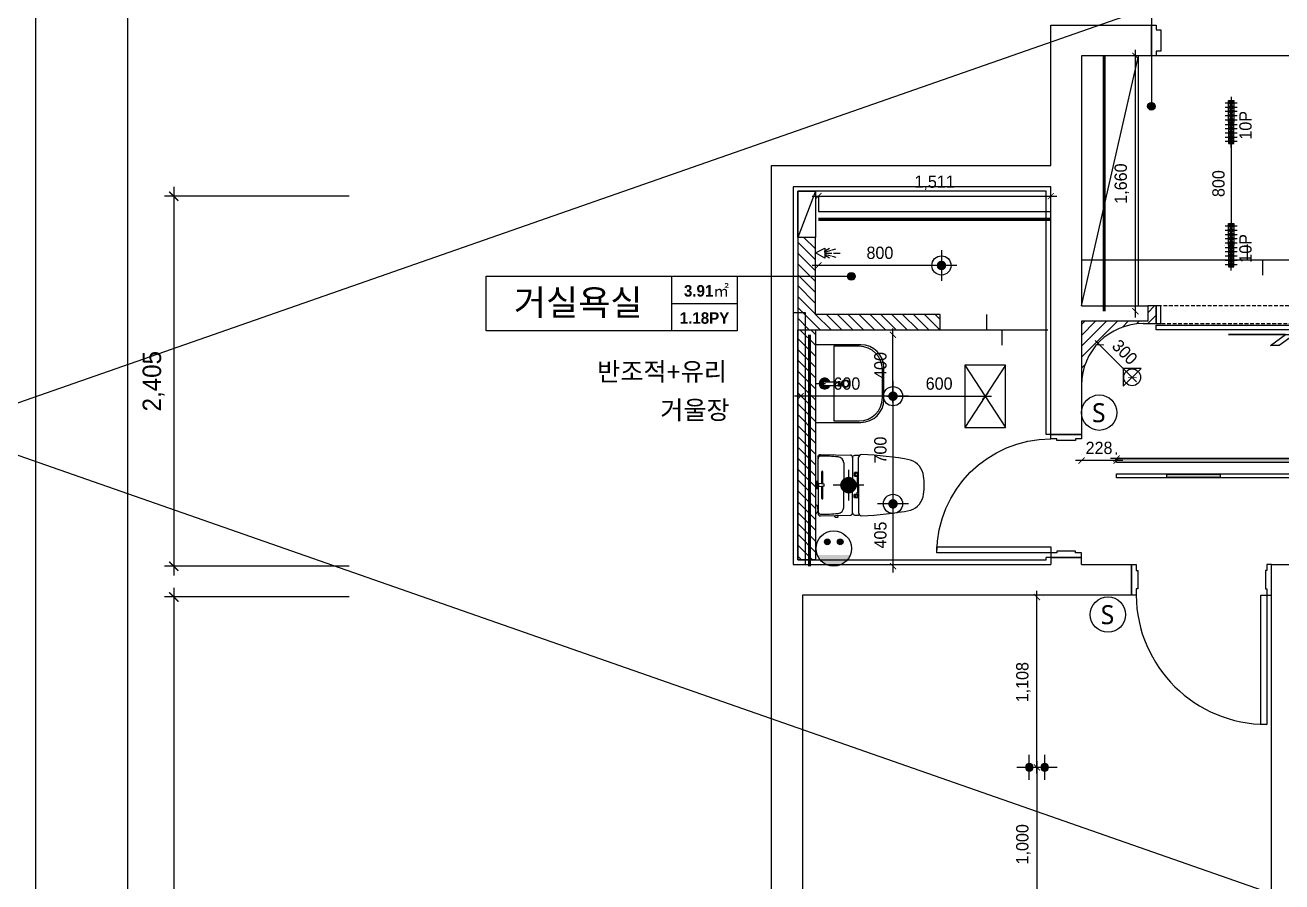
# Model space of a CAD drawing. Header units: millimetres. Extents: x 118028 to 193504, y 42792 to 96100.
# Drawn here: x 167937 to 176109, y 65228 to 70797 of the extents above; entities that cross this region are included whole.
import ezdxf
from ezdxf.enums import TextEntityAlignment as Align

# ---------------------------------------------------------------- set-up
doc = ezdxf.new("R2010")
doc.units = ezdxf.units.MM
doc.header["$LTSCALE"] = 30
doc.header["$PDMODE"] = 3
for name, pattern in [('DASHEDX2', [1.5, 1, -0.5]), ('DH-HID2', [1.2, 0.8, -0.4]), ('HIDDEN', [9.525, 6.35, -3.175])]:
    doc.linetypes.add(name, pattern=pattern)
doc.layers.get('DEFPOINTS').update_dxf_attribs({"color": 248})
for name, color, linetype in [('0-ELC TEXT', 7, 'Continuous'), ('03-TEXT', 3, 'Continuous'), ('03-WAL NEW', 3, 'Continuous'), ('06-FUR', 6, 'Continuous'), ('07-DIM WAL', 5, 'Continuous'), ('2CONTINUOUS', 2, 'Continuous'), ('3.기호.계단선', 30, 'Continuous'), ('_LIBR', 4, 'Continuous'), ('BATH', 5, 'Continuous'), ('CEIL-LIGHT', 7, 'Continuous'), ('CO-BATH', 6, 'Continuous'), ('CO-DO-FR', 7, 'Continuous'), ('CO-DOOR', 8, 'Continuous'), ('FIN', 2, 'Continuous'), ('FORM(YOURNAME)-1', 1, 'Continuous'), ('FORM(YOURNAME)-11', 1, 'Continuous'), ('HL', 6, 'HIDDEN'), ('RC-LIGHT', 7, 'Continuous'), ('TOILET-1', 6, 'Continuous'), ('도면층4', 4, 'Continuous'), ('설비', 140, 'Continuous'), ('욕실마감선', 4, 'Continuous')]:
    doc.layers.add(name, color=color, linetype=linetype)
doc.styles.add('HY 울릉도 L', font='')
doc.styles.add('YOURNAME', font='HY울릉도M.TTF')
doc.styles.add('넥슨고딕', font='NEXONLv1GothicBold.ttf')
doc.styles.add('코레일둥고', font='Korail_Round_Gothic_Medium.ttf')
doc.styles.get('HY 울릉도 L').set_extended_font_data('HY울릉도L')
doc.dimstyles.new('40', dxfattribs={"dimscale": 40, "dimtxt": 2, "dimasz": 1, "dimexe": 1, "dimexo": 1, "dimgap": 1, "dimtad": 1, "dimdec": 0, "dimrnd": 0.05, "dimdsep": 46, "dimlunit": 6, "dimtxsty": 'HY 울릉도 L', "dimblk": 'ARCHTICK', "dimcen": 2.5, "dimdle": 1, "dimclrd": 133, "dimclre": 133, "dimclrt": 30, "dimadec": 0, "dimazin": 0, "dimtfac": 1, "dimtdec": 0, "dimtix": 1, "dimtmove": 2, "dimatfit": 3, "dimldrblk": 'ARCHTICK', "dimfxl": 1, "dimlwd": -1, "dimlwe": -1, "dimarcsym": 0})
doc.dimstyles.new('60', dxfattribs={"dimscale": 60, "dimtxt": 2, "dimasz": 1, "dimexe": 1, "dimexo": 1, "dimgap": 1, "dimtad": 1, "dimdec": 0, "dimrnd": 0.05, "dimdsep": 46, "dimlunit": 6, "dimtxsty": 'HY 울릉도 L', "dimblk": 'ARCHTICK', "dimcen": 2.5, "dimdle": 1, "dimclrd": 133, "dimclre": 133, "dimclrt": 30, "dimadec": 0, "dimazin": 0, "dimtfac": 1, "dimtdec": 0, "dimtix": 1, "dimtmove": 2, "dimatfit": 3, "dimldrblk": 'ARCHTICK', "dimfxl": 1, "dimlwd": -1, "dimlwe": -1, "dimarcsym": 0})
pattern_1 = [(45, (59766.08, -18400), (-35.355339, 35.355339), [])]

# ---------------------------------------------------------------- blocks, each defined once
blk = doc.blocks.new('FORM-ELEVATION')
at = {"layer": 'DEFPOINTS', "color": 158}
for points in [[(-10309, -21692), (71691, -21692), (71691, 35708), (-10309, 35708)], [(-8309, 33708), (61071, 33708), (61071, -19692), (-8309, -19692)]]:
    blk.add_lwpolyline(points, close=True, dxfattribs=at)
at = {"layer": 'FORM(YOURNAME)-11', "color": 3, "style": 'YOURNAME'}
for tag, height, p in [('1', 451, (71041, -1219)), ('2', 451, (71041, -1863)), ('3', 451, (71041, -3150)), ('4', 451, (71041, -5081)), ('5', 515, (71041, -7398)), ('6', 515, (71041, -9650)), ('7', 515, (71041, -11903)), ('8', 515, (71041, -14155)), ('9', 515, (71041, -16408)), ('10', 515, (66791, -18596)), ('11', 515, (71041, -18660)), ('12', 515, (66791, -20848)), ('13', 515, (71041, -20848))]:
    blk.add_attdef(tag, text='', height=height, dxfattribs=at).set_placement(p, align=Align.MIDDLE_RIGHT)
blk = doc.blocks.new('_ArchTick')
at = {"color": 0, "linetype": 'ByBlock', "const_width": 0.15}
blk.add_lwpolyline([(-0.5, -0.5), (0.5, 0.5)], dxfattribs=at)
blk = doc.blocks.new('*D240')
at = {"layer": '07-DIM WAL', "color": 133, "transparency": 16777216}
for p, q in [((168904.4, 69744.8), (168904.4, 67219.8)), ((170044.4, 69684.8), (168844.4, 69684.8)), ((170044.4, 67279.8), (168844.4, 67279.8))]:
    blk.add_line(p, q, dxfattribs=at)
at = {"layer": 'DEFPOINTS', "color": 0, "transparency": 16777216}
for p in [(170104.4, 69684.8), (168904.4, 67279.8), (170104.4, 67279.8)]:
    blk.add_point(p, dxfattribs=at)
at = {"layer": '07-DIM WAL', "color": 133, "transparency": 16777216, "xscale": 60, "yscale": 60, "zscale": 60}
for p, rotation in [((168904.4, 69684.8), 90), ((168904.4, 67279.8), 270)]:
    blk.add_blockref('_ArchTick', p, dxfattribs=dict(at, rotation=rotation))
at = {"layer": '07-DIM WAL', "color": 30, "transparency": 16777216, "insert": (168772.5, 68482.3), "char_height": 120, "attachment_point": 5, "rotation": 90, "style": 'HY 울릉도 L'}
blk.add_mtext('2,405', dxfattribs=at)
blk = doc.blocks.new('*D241')
at = {"layer": '07-DIM WAL', "color": 133, "transparency": 16777216}
for p, q in [((168904.4, 67139.8), (168904.4, 62604.8)), ((170044.4, 67079.8), (168844.4, 67079.8)), ((170044.4, 62664.8), (168844.4, 62664.8))]:
    blk.add_line(p, q, dxfattribs=at)
at = {"layer": 'DEFPOINTS', "color": 0, "transparency": 16777216}
for p in [(170104.4, 67079.8), (168904.4, 62664.8), (170104.4, 62664.8)]:
    blk.add_point(p, dxfattribs=at)
at = {"layer": '07-DIM WAL', "color": 133, "transparency": 16777216, "xscale": 60, "yscale": 60, "zscale": 60}
for p, rotation in [((168904.4, 67079.8), 90), ((168904.4, 62664.8), 270)]:
    blk.add_blockref('_ArchTick', p, dxfattribs=dict(at, rotation=rotation))
at = {"layer": '07-DIM WAL', "color": 30, "transparency": 16777216, "insert": (168773.8, 64872.3), "char_height": 120, "attachment_point": 5, "rotation": 90, "style": 'HY 울릉도 L'}
blk.add_mtext('4,415', dxfattribs=at)
blk = doc.blocks.new('*D245')
at = {"layer": '07-DIM WAL', "color": 133, "transparency": 16777216}
for p, q in [((175164, 68479.2), (174895.3, 68747.9)), ((174895.3, 68691.4), (174895.3, 68691.4)), ((175107.4, 68479.2), (175107.4, 68479.2))]:
    blk.add_line(p, q, dxfattribs=at)
at = {"layer": 'DEFPOINTS', "color": 0, "transparency": 16777216}
for p in [(174923.5, 68719.6), (174923.5, 68719.6), (175135.7, 68507.5)]:
    blk.add_point(p, dxfattribs=at)
at = {"layer": '07-DIM WAL', "color": 133, "transparency": 16777216, "xscale": 40, "yscale": 40, "zscale": 40}
for p, rotation in [((174923.5, 68719.6), 135.0000004957254), ((175135.7, 68507.5), 315.0000004957254)]:
    blk.add_blockref('_ArchTick', p, dxfattribs=dict(at, rotation=rotation))
at = {"layer": '07-DIM WAL', "color": 30, "transparency": 16777216, "insert": (175087.4, 68671.4), "char_height": 80, "attachment_point": 5, "rotation": 315, "style": 'HY 울릉도 L'}
blk.add_mtext('300', dxfattribs=at)
blk = doc.blocks.new('hallogen')
h = blk.add_hatch(color=256)
h.dxf.hatch_style = 1
edge = h.paths.add_edge_path()
edge.add_arc((48591.7, 60854.3), 31.2, 0, 360, ccw=False)
at = {"color": 1, "linetype": 'Continuous'}
for p, q in [((48591.7, 60954.3), (48591.7, 60754.3)), ((48691.7, 60854.3), (48491.7, 60854.3))]:
    blk.add_line(p, q, dxfattribs=at)
at = {"color": 4, "linetype": 'Continuous'}
blk.add_circle((48591.7, 60854.3), 62.5, dxfattribs=at)
blk = doc.blocks.new('1')
at = {"linetype": 'Continuous'}
h = blk.add_hatch(color=4, dxfattribs=at)
h.dxf.hatch_style = 1
edge = h.paths.add_edge_path()
edge.add_arc((11539653, -14273504), 37.5, 0, 360)
at = {"color": 1, "linetype": 'Continuous'}
for p, q in [((11539653, -14273637), (11539653, -14273370)), ((11539520, -14273504), (11539787, -14273504))]:
    blk.add_line(p, q, dxfattribs=at)
at = {"color": 4, "linetype": 'Continuous'}
for radius in [41.5, 37.5]:
    blk.add_circle((11539653, -14273504), radius, dxfattribs=at)
blk = doc.blocks.new("5RN'")
at = {"layer": 'RC-LIGHT'}
blk.add_lwpolyline([(188137.5, 27400.3), (188277.5, 27400.3), (188277.5, 27435.3), (188137.5, 27435.3)], close=True, dxfattribs=at)
at = {"layer": 'RC-LIGHT', "yscale": 0.2948704765105351, "zscale": 0.2948704765105351}
for p, xscale in [((-3214550.6, 4236252.7), 0.2948704765105351), ((-3214523.1, 4236252.7), 0.2948704765105351), ((3590910.6, 4236252.7), -0.2948704765105351), ((3590938.1, 4236252.7), -0.2948704765105351), ((3590965.5, 4236252.7), -0.2948704765105351)]:
    blk.add_blockref('1', p, dxfattribs=dict(at, xscale=xscale))
blk = doc.blocks.new('*D255')
at = {"layer": '07-DIM WAL', "color": 133, "transparency": 16777216}
for p, q in [((173935.4, 69234.8), (173055.4, 69234.8)), ((173095.4, 69274.8), (173095.4, 69274.8)), ((173895.4, 69274.8), (173895.4, 69274.8))]:
    blk.add_line(p, q, dxfattribs=at)
at = {"layer": 'DEFPOINTS', "color": 0, "transparency": 16777216}
for p in [(173095.4, 69234.8), (173095.4, 69234.8), (173895.4, 69234.8)]:
    blk.add_point(p, dxfattribs=at)
at = {"layer": '07-DIM WAL', "color": 133, "transparency": 16777216, "xscale": 40, "yscale": 40, "zscale": 40, "rotation": 180}
blk.add_blockref('_ArchTick', (173095.4, 69234.8), dxfattribs=at)
at = {"layer": '07-DIM WAL', "color": 133, "transparency": 16777216, "xscale": 40, "yscale": 40, "zscale": 40}
blk.add_blockref('_ArchTick', (173895.4, 69234.8), dxfattribs=at)
at = {"layer": '07-DIM WAL', "color": 30, "transparency": 16777216, "insert": (173495.4, 69316.5), "char_height": 80, "attachment_point": 5, "style": 'HY 울릉도 L'}
blk.add_mtext('800', dxfattribs=at)
blk = doc.blocks.new('*D256')
at = {"layer": '07-DIM WAL', "color": 133, "transparency": 16777216}
for p, q in [((172980.4, 68424.8), (172980.4, 68424.8)), ((173580.4, 68424.8), (173580.4, 68424.8)), ((173620.4, 68384.8), (172940.4, 68384.8))]:
    blk.add_line(p, q, dxfattribs=at)
at = {"layer": 'DEFPOINTS', "color": 0, "transparency": 16777216}
for p in [(172980.4, 68384.8), (172980.4, 68384.8), (173580.4, 68384.8)]:
    blk.add_point(p, dxfattribs=at)
at = {"layer": '07-DIM WAL', "color": 133, "transparency": 16777216, "xscale": 40, "yscale": 40, "zscale": 40, "rotation": 180}
blk.add_blockref('_ArchTick', (172980.4, 68384.8), dxfattribs=at)
at = {"layer": '07-DIM WAL', "color": 133, "transparency": 16777216, "xscale": 40, "yscale": 40, "zscale": 40}
blk.add_blockref('_ArchTick', (173580.4, 68384.8), dxfattribs=at)
at = {"layer": '07-DIM WAL', "color": 30, "transparency": 16777216, "insert": (173280.4, 68466.5), "char_height": 80, "attachment_point": 5, "style": 'HY 울릉도 L'}
blk.add_mtext('600', dxfattribs=at)
blk = doc.blocks.new('*D257')
at = {"layer": '07-DIM WAL', "color": 133, "transparency": 16777216}
for p, q in [((173580.4, 68344.8), (173580.4, 68824.8)), ((173540.4, 68784.8), (173540.4, 68784.8)), ((173540.4, 68384.8), (173540.4, 68384.8))]:
    blk.add_line(p, q, dxfattribs=at)
at = {"layer": 'DEFPOINTS', "color": 0, "transparency": 16777216}
for p in [(173580.4, 68784.8), (173580.4, 68784.8), (173580.4, 68384.8)]:
    blk.add_point(p, dxfattribs=at)
at = {"layer": '07-DIM WAL', "color": 133, "transparency": 16777216, "xscale": 40, "yscale": 40, "zscale": 40}
for p, rotation in [((173580.4, 68784.8), 90), ((173580.4, 68384.8), 270)]:
    blk.add_blockref('_ArchTick', p, dxfattribs=dict(at, rotation=rotation))
at = {"layer": '07-DIM WAL', "color": 30, "transparency": 16777216, "insert": (173498.7, 68584.8), "char_height": 80, "attachment_point": 5, "rotation": 90, "style": 'HY 울릉도 L'}
blk.add_mtext('400', dxfattribs=at)
blk = doc.blocks.new('*D258')
at = {"layer": '07-DIM WAL', "color": 133, "transparency": 16777216}
for p, q in [((173580.4, 68424.8), (173580.4, 67644.8)), ((173540.4, 68384.8), (173540.4, 68384.8)), ((173540.4, 67684.8), (173540.4, 67684.8))]:
    blk.add_line(p, q, dxfattribs=at)
at = {"layer": 'DEFPOINTS', "color": 0, "transparency": 16777216}
for p in [(173580.4, 68384.8), (173580.4, 67684.8), (173580.4, 67684.8)]:
    blk.add_point(p, dxfattribs=at)
at = {"layer": '07-DIM WAL', "color": 133, "transparency": 16777216, "xscale": 40, "yscale": 40, "zscale": 40}
for p, rotation in [((173580.4, 68384.8), 90), ((173580.4, 67684.8), 270)]:
    blk.add_blockref('_ArchTick', p, dxfattribs=dict(at, rotation=rotation))
at = {"layer": '07-DIM WAL', "color": 30, "transparency": 16777216, "insert": (173498.7, 68034.8), "char_height": 80, "attachment_point": 5, "rotation": 90, "style": 'HY 울릉도 L'}
blk.add_mtext('700', dxfattribs=at)
blk = doc.blocks.new('*D259')
at = {"layer": '07-DIM WAL', "color": 133, "transparency": 16777216}
for p, q in [((173540.4, 67684.8), (173540.4, 67684.8)), ((173580.4, 67724.8), (173580.4, 67239.8)), ((173540.4, 67279.8), (173540.4, 67279.8))]:
    blk.add_line(p, q, dxfattribs=at)
at = {"layer": 'DEFPOINTS', "color": 0, "transparency": 16777216}
for p in [(173580.4, 67684.8), (173580.4, 67279.8), (173580.4, 67279.8)]:
    blk.add_point(p, dxfattribs=at)
at = {"layer": '07-DIM WAL', "color": 133, "transparency": 16777216, "xscale": 40, "yscale": 40, "zscale": 40}
for p, rotation in [((173580.4, 67684.8), 90), ((173580.4, 67279.8), 270)]:
    blk.add_blockref('_ArchTick', p, dxfattribs=dict(at, rotation=rotation))
at = {"layer": '07-DIM WAL', "color": 30, "transparency": 16777216, "insert": (173498.6, 67482.3), "char_height": 80, "attachment_point": 5, "rotation": 90, "style": 'HY 울릉도 L'}
blk.add_mtext('405', dxfattribs=at)
blk = doc.blocks.new('*D260')
at = {"layer": '07-DIM WAL', "color": 133, "transparency": 16777216}
for p, q in [((173095.4, 69724.8), (173095.4, 69724.8)), ((174606.4, 69724.8), (174606.4, 69724.8)), ((173055.4, 69684.8), (174646.4, 69684.8))]:
    blk.add_line(p, q, dxfattribs=at)
at = {"layer": 'DEFPOINTS', "color": 0, "transparency": 16777216}
for p in [(173095.4, 69684.8), (174606.4, 69684.8), (174606.4, 69684.8)]:
    blk.add_point(p, dxfattribs=at)
at = {"layer": '07-DIM WAL', "color": 133, "transparency": 16777216, "xscale": 40, "yscale": 40, "zscale": 40, "rotation": 180}
blk.add_blockref('_ArchTick', (173095.4, 69684.8), dxfattribs=at)
at = {"layer": '07-DIM WAL', "color": 133, "transparency": 16777216, "xscale": 40, "yscale": 40, "zscale": 40}
blk.add_blockref('_ArchTick', (174606.4, 69684.8), dxfattribs=at)
at = {"layer": '07-DIM WAL', "color": 30, "transparency": 16777216, "insert": (173850.9, 69771.9), "char_height": 80, "attachment_point": 5, "style": 'HY 울릉도 L'}
blk.add_mtext('1,511', dxfattribs=at)
blk = doc.blocks.new('*D261')
at = {"layer": '07-DIM WAL', "color": 133, "transparency": 16777216}
for p, q in [((175156.4, 68896.8), (175156.4, 70636.8)), ((175116.4, 70596.8), (175116.4, 70596.8)), ((175116.4, 68936.8), (175116.4, 68936.8))]:
    blk.add_line(p, q, dxfattribs=at)
at = {"layer": 'DEFPOINTS', "color": 0, "transparency": 16777216}
for p in [(175156.4, 70596.8), (175156.4, 70596.8), (175156.4, 68936.8)]:
    blk.add_point(p, dxfattribs=at)
at = {"layer": '07-DIM WAL', "color": 133, "transparency": 16777216, "xscale": 40, "yscale": 40, "zscale": 40}
for p, rotation in [((175156.4, 70596.8), 90), ((175156.4, 68936.8), 270)]:
    blk.add_blockref('_ArchTick', p, dxfattribs=dict(at, rotation=rotation))
at = {"layer": '07-DIM WAL', "color": 30, "transparency": 16777216, "insert": (175068.5, 69766.8), "char_height": 80, "attachment_point": 5, "rotation": 90, "style": 'HY 울릉도 L'}
blk.add_mtext('1,660', dxfattribs=at)
blk = doc.blocks.new('*D268')
at = {"layer": '07-DIM WAL', "color": 133, "transparency": 16777216}
for p, q in [((175778.9, 70206.8), (175778.9, 69326.8)), ((175738.9, 70166.8), (175738.9, 70166.8)), ((175738.9, 69366.8), (175738.9, 69366.8))]:
    blk.add_line(p, q, dxfattribs=at)
at = {"layer": 'DEFPOINTS', "color": 0, "transparency": 16777216}
for p in [(175778.9, 70166.8), (175778.9, 69366.8), (175778.9, 69366.8)]:
    blk.add_point(p, dxfattribs=at)
at = {"layer": '07-DIM WAL', "color": 133, "transparency": 16777216, "xscale": 40, "yscale": 40, "zscale": 40}
for p, rotation in [((175778.9, 70166.8), 90), ((175778.9, 69366.8), 270)]:
    blk.add_blockref('_ArchTick', p, dxfattribs=dict(at, rotation=rotation))
at = {"layer": '07-DIM WAL', "color": 30, "transparency": 16777216, "insert": (175697.1, 69766.8), "char_height": 80, "attachment_point": 5, "rotation": 90, "style": 'HY 울릉도 L'}
blk.add_mtext('800', dxfattribs=at)
blk = doc.blocks.new('*D270')
at = {"layer": '07-DIM WAL', "color": 133, "transparency": 16777216}
for p, q in [((173580.4, 68424.8), (173580.4, 68424.8)), ((174180.4, 68424.8), (174180.4, 68424.8)), ((173540.4, 68384.8), (174220.4, 68384.8))]:
    blk.add_line(p, q, dxfattribs=at)
at = {"layer": 'DEFPOINTS', "color": 0, "transparency": 16777216}
for p in [(173580.4, 68384.8), (174180.4, 68384.8), (174180.4, 68384.8)]:
    blk.add_point(p, dxfattribs=at)
at = {"layer": '07-DIM WAL', "color": 133, "transparency": 16777216, "xscale": 40, "yscale": 40, "zscale": 40, "rotation": 180}
blk.add_blockref('_ArchTick', (173580.4, 68384.8), dxfattribs=at)
at = {"layer": '07-DIM WAL', "color": 133, "transparency": 16777216, "xscale": 40, "yscale": 40, "zscale": 40}
blk.add_blockref('_ArchTick', (174180.4, 68384.8), dxfattribs=at)
at = {"layer": '07-DIM WAL', "color": 30, "transparency": 16777216, "insert": (173880.4, 68466.5), "char_height": 80, "attachment_point": 5, "style": 'HY 울릉도 L'}
blk.add_mtext('600', dxfattribs=at)
blk = doc.blocks.new('*D273')
at = {"layer": '07-DIM WAL', "color": 133, "transparency": 16777216}
for p, q in [((175033.9, 68006.8), (175033.9, 68019.3)), ((182033.9, 68006.8), (182033.9, 68019.3)), ((182073.9, 67979.3), (174993.9, 67979.3))]:
    blk.add_line(p, q, dxfattribs=at)
at = {"layer": 'DEFPOINTS', "color": 0, "transparency": 16777216}
for p in [(175033.9, 67979.3), (175033.9, 67966.8), (182033.9, 67966.8)]:
    blk.add_point(p, dxfattribs=at)
at = {"layer": '07-DIM WAL', "color": 133, "transparency": 16777216, "xscale": 40, "yscale": 40, "zscale": 40, "rotation": 180}
blk.add_blockref('_ArchTick', (175033.9, 67979.3), dxfattribs=at)
at = {"layer": '07-DIM WAL', "color": 133, "transparency": 16777216, "xscale": 40, "yscale": 40, "zscale": 40}
blk.add_blockref('_ArchTick', (182033.9, 67979.3), dxfattribs=at)
at = {"layer": '07-DIM WAL', "color": 30, "transparency": 16777216, "insert": (178533.9, 68067.2), "char_height": 80, "attachment_point": 5, "style": 'HY 울릉도 L'}
blk.add_mtext('7,000', dxfattribs=at)
blk = doc.blocks.new('*D274')
at = {"layer": '07-DIM WAL', "color": 133, "transparency": 16777216}
for p, q in [((174806.4, 68006.8), (174806.4, 68006.8)), ((175033.9, 68006.8), (175033.9, 68006.8)), ((175073.9, 67966.8), (174766.4, 67966.8))]:
    blk.add_line(p, q, dxfattribs=at)
at = {"layer": 'DEFPOINTS', "color": 0, "transparency": 16777216}
for p in [(174806.4, 67966.8), (174806.4, 67966.8), (175033.9, 67966.8)]:
    blk.add_point(p, dxfattribs=at)
at = {"layer": '07-DIM WAL', "color": 133, "transparency": 16777216, "xscale": 40, "yscale": 40, "zscale": 40}
blk.add_blockref('_ArchTick', (174806.4, 67966.8), dxfattribs=at)
at = {"layer": '07-DIM WAL', "color": 133, "transparency": 16777216, "xscale": 40, "yscale": 40, "zscale": 40, "rotation": 180}
blk.add_blockref('_ArchTick', (175033.9, 67966.8), dxfattribs=at)
at = {"layer": '07-DIM WAL', "color": 30, "transparency": 16777216, "insert": (174920.1, 68048.5), "char_height": 80, "attachment_point": 5, "style": 'HY 울릉도 L'}
blk.add_mtext('228', dxfattribs=at)
blk = doc.blocks.new('SW')
at = {"layer": '설비', "color": 140}
blk.add_circle((11533254, -14277699), 184, dxfattribs=at)
at = {"layer": '설비', "color": 140, "insert": (11533320, -14277601), "char_height": 197.14, "width": 314.33, "attachment_point": 3, "style": '코레일둥고'}
blk.add_mtext('{\\fMalgun Gothic|b0|i0|c129|p50;S}', dxfattribs=at)
blk = doc.blocks.new('egoo')
at = {"layer": '설비'}
h = blk.add_hatch(color=140, dxfattribs=at)
edge = h.paths.add_edge_path()
edge.add_arc((1015645.3, 443433.7), 22.3, 0, 360)
h = blk.add_hatch(color=140, dxfattribs=at)
edge = h.paths.add_edge_path()
edge.add_arc((1015747.7, 443433.7), 22.3, 0, 360)
h = blk.add_hatch(color=140, dxfattribs=at)
edge = h.paths.add_edge_path()
edge.add_line((1015826.3, 443329.1), (1015566.6, 443329.1))
edge.add_ellipse((1015696.5, 443381.5), major_axis=(99, 99), ratio=1, start_angle=156.95778, end_angle=293.04222)
at = {"layer": '설비', "color": 140}
for centre, radius in [((1015696.5, 443381.5), 140), ((1015645.3, 443433.7), 22.3), ((1015747.7, 443433.7), 22.3)]:
    blk.add_circle(centre, radius, dxfattribs=at)
blk = doc.blocks.new('*D280')
at = {"layer": '07-DIM WAL', "color": 133, "transparency": 16777216}
for p, q in [((174476.4, 65972.3), (174476.4, 65972.3)), ((174516.4, 66012.3), (174516.4, 64932.3)), ((174476.4, 64972.3), (174476.4, 64972.3))]:
    blk.add_line(p, q, dxfattribs=at)
at = {"layer": 'DEFPOINTS', "color": 0, "transparency": 16777216}
for p in [(174516.4, 65972.3), (174516.4, 64972.3), (174516.4, 64972.3)]:
    blk.add_point(p, dxfattribs=at)
at = {"layer": '07-DIM WAL', "color": 133, "transparency": 16777216, "xscale": 40, "yscale": 40, "zscale": 40}
for p, rotation in [((174516.4, 65972.3), 90), ((174516.4, 64972.3), 270)]:
    blk.add_blockref('_ArchTick', p, dxfattribs=dict(at, rotation=rotation))
at = {"layer": '07-DIM WAL', "color": 30, "transparency": 16777216, "insert": (174428.5, 65472.3), "char_height": 80, "attachment_point": 5, "rotation": 90, "style": 'HY 울릉도 L'}
blk.add_mtext('1,000', dxfattribs=at)
blk = doc.blocks.new('*D287')
at = {"layer": '07-DIM WAL', "color": 133, "transparency": 16777216}
for p, q in [((174516.4, 65932.3), (174516.4, 67119.8)), ((174556.4, 67079.8), (174556.4, 67079.8)), ((174476.4, 65972.3), (174476.4, 65972.3))]:
    blk.add_line(p, q, dxfattribs=at)
at = {"layer": 'DEFPOINTS', "color": 0, "transparency": 16777216}
for p in [(174516.4, 67079.8), (174516.4, 67079.8), (174516.4, 65972.3)]:
    blk.add_point(p, dxfattribs=at)
at = {"layer": '07-DIM WAL', "color": 133, "transparency": 16777216, "xscale": 40, "yscale": 40, "zscale": 40}
for p, rotation in [((174516.4, 67079.8), 90), ((174516.4, 65972.3), 270)]:
    blk.add_blockref('_ArchTick', p, dxfattribs=dict(at, rotation=rotation))
at = {"layer": '07-DIM WAL', "color": 30, "transparency": 16777216, "insert": (174428.5, 66526.1), "char_height": 80, "attachment_point": 5, "rotation": 90, "style": 'HY 울릉도 L'}
blk.add_mtext('1,108', dxfattribs=at)
blk = doc.blocks.new('AC-8')
at = {"layer": 'BATH'}
for p, q in [((-51, 54), (0, 143)), ((0, 143), (45, 54)), ((45, 54), (-51, 54)), ((-25, 47), (-46, 12)), ((-14, 47), (-28, -8)), ((-2, 49), (-2, -11)), ((10, 47), (25, -8)), ((22, 47), (43, 12)), ((-31, -16), (-41, -49)), ((-2, -27), (-2, -89)), ((28, -16), (38, -49))]:
    blk.add_line(p, q, dxfattribs=at)
blk = doc.blocks.new('A$C1AC25B95')
at = {"layer": '욕실마감선', "color": 8}
for p, q in [((28, 72), (28, 75)), ((53, 74), (53, 75))]:
    blk.add_line(p, q, dxfattribs=at)
at = {"layer": 'TOILET-1', "linetype": 'Continuous', "xscale": 0.873786407766195, "yscale": 0.873786407766195, "zscale": 0.873786407766195, "rotation": 180}
blk.add_blockref('AC-8', (40, 125), dxfattribs=at)
blk = doc.blocks.new('D-002')
at = {"layer": 'CO-DO-FR'}
for points in [[(0, 200), (0, 0), (30, 0), (30, 40), (40, 40), (40, 160), (30, 160), (30, 200), (0, 200)], [(800, 200), (800, 0), (770, 0), (770, 40), (760, 40), (760, 160), (770, 160), (770, 200), (800, 200)]]:
    blk.add_lwpolyline(points, close=True, dxfattribs=at)
at = {"layer": 'CO-DOOR'}
blk.add_lwpolyline([(730, 940), (730, 200), (770, 200), (770, 940)], close=True, dxfattribs=at)
blk.add_arc((770, 200), 740, 90, 180, dxfattribs=at)
blk = doc.blocks.new('vusaudeh')
at = {"layer": '3.기호.계단선', "transparency": 33554687}
h = blk.add_hatch(color=256, dxfattribs=at)
h.dxf.hatch_style = 1
h.paths.add_polyline_path([(147541.4, 86226.8, 1), (147441.4, 86226.8, 1)])
at = {"layer": '2CONTINUOUS'}
for points in [[(147688.9, 81147.8), (147688.9, 80947.8), (146991.4, 80947.8), (146991.4, 88304.8), (148806.4, 88304.8), (148806.4, 89216.8), (149461.4, 89216.8), (149461.4, 89016.8), (149006.4, 89016.8), (149006.4, 87391.8), (149436.4, 87391.8), (149436.4, 87291.8), (149006.4, 87291.8), (149006.4, 86556.8), (148806.4, 86556.8), (148806.4, 88166.8), (147131.4, 88166.8), (147131.4, 85711.8), (148806.4, 85711.8)], [(149006.4, 85711.8), (149006.4, 85756.8), (148806.4, 85756.8), (148806.4, 85711.8)], [(149006.4, 85711.8), (149331.4, 85711.8), (149331.4, 85511.8), (147191.4, 85511.8), (147191.4, 81147.8), (147688.9, 81147.8)], [(150896.4, 80947.8), (149788.9, 80947.8), (149788.9, 81147.8), (150241.4, 81147.8), (150241.4, 85711.8), (150426.4, 85711.8), (150426.4, 81147.8), (150896.4, 81147.8), (150896.4, 80947.8)]]:
    blk.add_lwpolyline(points, dxfattribs=at)
blk.add_lwpolyline([(147131.4, 85711.8), (147211.4, 85711.8), (147211.4, 87346.8), (147131.4, 87346.8)], close=True, dxfattribs=at)
at = {"layer": '3.기호.계단선'}
for p, q in [((147491.4, 86326.8), (147491.4, 86126.8)), ((147591.4, 86226.8), (147391.4, 86226.8))]:
    blk.add_line(p, q, dxfattribs=at)
blk.add_circle((147491.4, 86226.8), 50, dxfattribs=at)
at = {"layer": 'CO-DO-FR'}
for points in [[(149331.4, 85511.8), (149331.4, 85711.8), (149361.4, 85711.8), (149361.4, 85671.8), (149371.4, 85671.8), (149371.4, 85551.8), (149361.4, 85551.8), (149361.4, 85511.8), (149331.4, 85511.8)], [(150241.4, 85511.8), (150241.4, 85711.8), (150211.4, 85711.8), (150211.4, 85671.8), (150201.4, 85671.8), (150201.4, 85551.8), (150211.4, 85551.8), (150211.4, 85511.8), (150241.4, 85511.8)]]:
    blk.add_lwpolyline(points, close=True, dxfattribs=at)
at = {"layer": 'CO-DOOR'}
blk.add_lwpolyline([(150171.4, 84671.8), (150171.4, 85511.8), (150211.4, 85511.8), (150211.4, 84671.8)], close=True, dxfattribs=at)
blk.add_arc((150209.9, 85520.4), 848.6, 180.57967, 270.09838, dxfattribs=at)
at = {"layer": '도면층4'}
blk.add_line((150446.4, 89016.8), (149461.4, 89016.8), dxfattribs=at)
blk.add_lwpolyline([(149461.4, 89216.8), (149491.4, 89216.8), (149491.4, 89186.8), (149521.4, 89186.8), (149521.4, 89046.8), (149491.4, 89046.8), (149491.4, 89016.8), (149461.4, 89016.8), (149461.4, 89216.8)], dxfattribs=at)
at = {"layer": 'CO-DOOR', "xscale": -1, "rotation": 89.99999999999993}
blk.add_blockref('D-002', (149006.4, 86556.8), dxfattribs=at)
blk = doc.blocks.new('cjswjdeh2')
at = {"layer": '03-WAL NEW'}
h = blk.add_hatch(dxfattribs=at)
h.set_pattern_fill('_USER', color=256, scale=50, angle=45, pattern_type=0)
h.set_pattern_definition(pattern_1)
h.paths.add_polyline_path([(210984.5, 68956.8), (210984.5, 70596.8), (210884.5, 70596.8), (210884.5, 68971.8), (210194, 68971.8), (210194, 68856.8), (210486.5, 68856.8), (210486.5, 68956.8)])
h.paths.add_polyline_path([(209148.3, 69704.6), (209148.3, 69925.9), (210400.8, 69925.9), (210400.8, 69704.6)], flags=9)
h.paths.add_polyline_path([(209628.4, 69135.3), (209859.5, 69135.3), (209859.5, 68971.8), (209628.4, 68971.8)], flags=9)
h.paths.add_polyline_path([(209173, 70353.9), (209173, 70584.7), (210351.5, 70584.7), (210351.5, 70353.9)], flags=9)
h = blk.add_hatch(dxfattribs=at)
h.set_pattern_fill('_USER', color=256, scale=50, angle=45, pattern_type=0)
h.set_pattern_definition(pattern_1)
h.paths.add_polyline_path([(209239.5, 68971.8), (209239.5, 68871.8), (208809.5, 68871.8), (208809.5, 68856.8), (208809.5, 68456.8, -0.414214), (209209.5, 68856.8), (209239.5, 68856.8), (209294, 68856.8), (209294, 68971.8)])
h.paths.add_polyline_path([(208633.6, 69622.5), (208633.6, 69946.1), (208809.5, 69946.1), (208809.5, 69622.5)], flags=9)
h = blk.add_hatch(dxfattribs=at)
h.set_pattern_fill('_USER', color=256, scale=50, angle=135, pattern_type=0)
h.set_pattern_definition([(135, (306676.83, -141898.83), (-35.355339, -35.355339), [])])
h.paths.add_polyline_path([(206964.5, 68816.8), (207890.5, 68816.8), (207890.5, 68916.8), (207079.5, 68916.8), (207079.5, 69416.8), (206964.5, 69416.8)])
h = blk.add_hatch(dxfattribs=at)
h.set_pattern_fill('_USER', color=8, scale=50, angle=135, pattern_type=0)
h.set_pattern_definition([(135, (306676.83, -141888.83), (-35.355339, -35.355339), [])])
h.paths.add_polyline_path([(207079.5, 67321.8), (207079.5, 67623.6), (207079.5, 68816.8), (207014.5, 68816.8), (207014.5, 67321.8)])
h.paths.add_polyline_path([(207014.5, 68816.8), (206964.5, 68816.8), (206964.5, 67321.8), (207014.5, 67321.8)])
at = {"color": 8}
for p, q in [((208809.5, 69271.8), (210884.5, 69271.8)), ((207890.5, 68816.8), (208590.5, 68816.8)), ((207079.5, 68466.8), (207144.5, 68466.8))]:
    blk.add_line(p, q, dxfattribs=at)
for points in [[(209886.7, 69371.8), (209886.7, 69271.8), (209986.7, 69271.8), (209986.7, 69171.8)], [(208190.5, 68916.8), (208190.5, 68816.8), (208290.5, 68816.8), (208290.5, 68716.8)]]:
    blk.add_lwpolyline(points, dxfattribs=at)
at = {"layer": '03-WAL NEW'}
for points in [[(206964.5, 68816.8), (207890.5, 68816.8), (207890.5, 68916.8), (207079.5, 68916.8), (207079.5, 69416.8), (206964.5, 69416.8), (206964.5, 68816.8)], [(209239.5, 68856.8), (209294, 68856.8), (209294, 68971.8), (209239.5, 68971.8), (209239.5, 68871.8)], [(209239.5, 68871.8), (208809.5, 68871.8), (208809.5, 68856.8)], [(208809.5, 68856.8), (208809.5, 68456.8)], [(209209.5, 68856.8), (209239.5, 68856.8)]]:
    blk.add_lwpolyline(points, dxfattribs=at)
blk.add_lwpolyline([(207079.5, 68816.8), (207079.5, 67321.8), (206964.5, 67321.8), (206964.5, 68816.8)], close=True, dxfattribs=at)
blk.add_arc((209209.5, 68456.8), 400, 90, 180, dxfattribs=at)
at = {"layer": '06-FUR', "color": 8}
blk.add_line((207079.5, 69716.8), (206964.5, 69416.8), dxfattribs=at)
blk.add_lwpolyline([(208809.5, 68971.8), (209179.5, 68971.8), (209179.5, 70596.8), (208809.5, 70596.8), (208809.5, 68971.8), (209179.5, 70596.8)], dxfattribs=at)
blk.add_lwpolyline([(207079.5, 69416.8), (206964.5, 69416.8), (206964.5, 69716.8), (207079.5, 69716.8)], close=True, dxfattribs=at)
at = {"layer": '_LIBR', "color": 8}
for p, q in [((208609.5, 68136.8), (208579.5, 68136.8)), ((208609.5, 67336.8), (208579.5, 67336.8))]:
    blk.add_line(p, q, dxfattribs=at)
blk.add_lwpolyline([(208579.5, 68136.8), (208579.5, 69716.8), (206964.5, 69716.8), (206964.5, 67321.8), (208579.5, 67321.8), (208579.5, 67336.8)], dxfattribs=at)
at = {"layer": 'CO-BATH', "color": 8}
for p, q in [((207374.5, 68719.3), (207079.5, 68719.3)), ((207079.5, 68719.3), (207079.5, 68214.3)), ((207364.5, 68709.3), (207199.5, 68709.3)), ((207199.5, 68709.3), (207199.5, 68224.3)), ((207514.5, 68374.3), (207514.5, 68559.3)), ((207524.5, 68364.3), (207524.5, 68569.3)), ((207139.5, 68479.3), (207230, 68479.3)), ((207230, 68480.3), (207235, 68480.3)), ((207230, 68453.3), (207230, 68480.3)), ((207235, 68481.3), (207240, 68481.3)), ((207235, 68452.3), (207235, 68481.3)), ((207240, 68452.3), (207240, 68481.3)), ((207139.5, 68454.3), (207230, 68454.3)), ((207230, 68453.3), (207235, 68453.3)), ((207235, 68452.3), (207240, 68452.3)), ((207079.5, 68214.3), (207374.5, 68214.3)), ((207199.5, 68224.3), (207364.5, 68224.3))]:
    blk.add_line(p, q, dxfattribs=at)
for radius in [25, 20]:
    blk.add_circle((207274.5, 68466.8), radius, dxfattribs=at)
for centre, radius, start, end in [((207364.5, 68559.3), 150, 0, 90), ((207374.5, 68569.3), 150, 0, 90), ((207139.5, 68466.8), 35, 20.92481, 339.07514), ((207139.5, 68466.8), 30, 24.62429, 335.37566), ((207139.5, 68466.8), 25, 29.99998, 329.99998), ((207139.5, 68466.8), 18, 43.98294, 316.01701), ((207139.5, 68466.8), 12.5, 89.99998, 269.99998), ((207364.5, 68374.3), 150, 270, 0), ((207374.5, 68364.3), 150, 270, 0)]:
    blk.add_arc(centre, radius, start, end, dxfattribs=at)
at = {"layer": 'CO-DO-FR', "color": 8}
blk.add_lwpolyline([(209294, 68856.8), (209324, 68856.8), (209324, 68971.8), (209294, 68971.8)], close=True, dxfattribs=at)
at = {"layer": 'CO-DOOR', "color": 8, "linetype": 'DH-HID2'}
blk.add_lwpolyline([(209294, 68856.8), (210194, 68856.8), (210194, 68971.8), (209294, 68971.8)], close=True, dxfattribs=at)
at = {"layer": 'CO-DOOR', "color": 8}
for points in [[(209294, 68846.8), (210194, 68846.8), (210194, 68816.8), (209294, 68816.8)], [(209764.8, 68786.8), (210194, 68786.8), (210095.3, 68714.5), (210037, 68714.5), (210135.6, 68786.8), (209764.8, 68786.8)]]:
    blk.add_lwpolyline(points, close=True, dxfattribs=at)
at = {"layer": 'FIN', "color": 8}
for p, q in [((207320.9, 67987.2), (207320.9, 67806.8)), ((207095.9, 67814.8), (207095.9, 67979.4)), ((207263.1, 67952), (207263.1, 67806.8)), ((207360.1, 67806.8), (207360.1, 67986.1)), ((207095.9, 67798.8), (207095.9, 67634.2)), ((207263.1, 67661.6), (207263.1, 67806.8)), ((207320.9, 67626.4), (207320.9, 67806.8)), ((207360.1, 67806.8), (207360.1, 67627.5)), ((207094.5, 67651.1), (207094.5, 67663.6)), ((207094.5, 67651.1), (207094.5, 67638.6))]:
    blk.add_line(p, q, dxfattribs=at)
for points in [[(207095.9, 67979.4), (207095.9, 67991.8, -0.421209), (207111.2, 68006.8), (207306.2, 68002.2, -0.001659)], [(207320.9, 67987.2, -0.371724), (207335.6, 68001.6, -0.003515), (207366.5, 68000.7, -0.320541)], [(207095.9, 67634.2), (207095.9, 67621.8, 0.421209), (207111.2, 67606.8), (207306.2, 67611.4, 0.001659)], [(207320.9, 67626.4, 0.371724), (207335.6, 67612, 0.003515), (207366.5, 67612.9, 0.320541)]]:
    blk.add_lwpolyline(points, format="xyb", dxfattribs=at)
for centre, radius, start, end in [((207111.9, 67979.4), 16, 90.68841, 180), ((207123.7, 66995.5), 1000, 84.05625, 90.68841), ((207223.1, 67950.3), 40, 2.48709, 84.05625), ((207305.9, 67987.2), 15, 0, 88.63491), ((207380.1, 67986.1), 20, 87.6667, 180), ((207291.1, 65802), 2205.9, 79.39193, 87.6667), ((207657.8, 67851), 125.5, 6.57592, 71.7036), ((207380.9, 67806.8), 405.9, 0, 8.30074), ((207657.8, 67762.6), 125.5, 288.2964, 353.42408), ((207380.9, 67806.8), 405.9, 351.69926, 0), ((207079.5, 67663.6), 15, 0, 90), ((207223.1, 67663.3), 40, 275.94375, 357.51291), ((207079.5, 67638.6), 15, 270, 0), ((207111.9, 67634.2), 16, 180, 269.31159), ((207123.7, 68618.1), 1000, 269.31159, 275.94375), ((207305.9, 67626.4), 15, 271.36509, 0), ((207380.1, 67627.5), 20, 180, 272.3333), ((207291.1, 69811.6), 2205.9, 272.3333, 280.60807)]:
    blk.add_arc(centre, radius, start, end, dxfattribs=at)
at = {"layer": 'HL', "color": 8, "linetype": 'Continuous'}
for p, q in [((207089.5, 67830.8), (207079.5, 67830.8)), ((207089.5, 67782.8), (207089.5, 67830.8)), ((207120.5, 67815.3), (207120.5, 67893.3)), ((207127.5, 67814.3), (207127.5, 67893.3)), ((207353.1, 67806.8), (207353.1, 67853.1)), ((207089.5, 67782.8), (207079.5, 67782.8)), ((207094.2, 67813.7), (207089.5, 67819.2)), ((207094.2, 67799.9), (207089.5, 67794.4)), ((207101.2, 67818.1), (207094.2, 67813.7)), ((207094.2, 67799.9), (207094.2, 67813.7)), ((207101.2, 67795.5), (207094.2, 67799.9)), ((207135.6, 67812.8), (207101.2, 67818.1)), ((207101.2, 67795.5), (207101.2, 67818.1)), ((207135.6, 67800.8), (207101.2, 67795.5)), ((207120.5, 67720.3), (207120.5, 67798.3)), ((207127.5, 67720.3), (207127.5, 67799.3)), ((207135.6, 67800.8), (207135.6, 67812.8)), ((207353.1, 67806.8), (207353.1, 67760.5)), ((207205.8, 67601.8), (207205.8, 67609.1)), ((207209.8, 67597.8), (207221.9, 67597.8)), ((207225.9, 67601.8), (207225.9, 67609.5))]:
    blk.add_line(p, q, dxfattribs=at)
for points in [[(207360.1, 67889.4), (207335.9, 67889.4, 0.414214), (207331.9, 67885.4), (207331.9, 67868.9, 0.414214), (207335.9, 67864.9), (207351.5, 67864.9), (207360.1, 67864.9)], [(207351.5, 67864.9), (207351.5, 67855.1, 0.414214), (207353.5, 67853.1), (207360.1, 67853.1)], [(207360.1, 67724.2), (207335.9, 67724.2, -0.414214), (207331.9, 67728.2), (207331.9, 67744.7, -0.414214), (207335.9, 67748.7), (207351.5, 67748.7), (207360.1, 67748.7)], [(207351.5, 67748.7), (207351.5, 67758.5, -0.414214), (207353.5, 67760.5), (207360.1, 67760.5)]]:
    blk.add_lwpolyline(points, format="xyb", dxfattribs=at)
for centre in [(207345.9, 67876.8), (207345.9, 67736.8)]:
    blk.add_circle(centre, 8, dxfattribs=at)
for centre, radius, start, end in [((207124, 67893.3), 3.5, 0, 180), ((207124, 67720.3), 3.5, 180, 0), ((207209.8, 67601.8), 4, 180, 270), ((207221.9, 67601.8), 4, 270, 0)]:
    blk.add_arc(centre, radius, start, end, dxfattribs=at)
blk.add_blockref('vusaudeh', (59803.1, -18420))
at = {"layer": '06-FUR', "color": 8, "xscale": 0.7874015748031495, "yscale": 0.7874015748031495, "zscale": 0.7874015748031495, "rotation": 270.0000000000001}
blk.add_blockref('A$C1AC25B95', (207079.5, 69348.1), dxfattribs=at)

msp = doc.modelspace()

# ---------------------------------------------------------------- hatches: boundary and pattern name
at = {"layer": '0-ELC TEXT'}
h = msp.add_hatch(color=256, dxfattribs=at)
h.dxf.hatch_style = 1
edge = h.paths.add_edge_path()
edge.add_arc((175260.5, 70269.8), 25, -180, 180, ccw=False)
h = msp.add_hatch(color=256, dxfattribs=at)
h.dxf.hatch_style = 1
edge = h.paths.add_edge_path()
edge.add_arc((173309.5, 69164.2), 25, -90, 270, ccw=False)
at = {"layer": '3.기호.계단선'}
h = msp.add_hatch(color=256, dxfattribs=at)
h.dxf.hatch_style = 1
h.paths.add_polyline_path([(175358.9, 67858.3), (175708.9, 67858.3), (175708.9, 67875.3), (175358.9, 67875.3)])
at = {"layer": 'CEIL-LIGHT'}
h = msp.add_hatch(color=140, dxfattribs=at)
h.dxf.hatch_style = 1
h.paths.add_polyline_path([(182033.9, 67954.3), (175033.9, 67954.3), (175033.9, 67979.3), (182033.9, 67979.3)])

# ---------------------------------------------------------------- linework, layer by layer
at = {"layer": '0-ELC TEXT'}
for p, q in [((175260.5, 71421.7), (175260.5, 70269.8)), ((172142.1, 68810.4), (172142.1, 69164.2)), ((172566.8, 69164.2), (173309.5, 69164.2)), ((172142.1, 68987.3), (172566.8, 68987.3))]:
    msp.add_line(p, q, dxfattribs=at)
msp.add_lwpolyline([(170934.9, 69164.2), (172566.8, 69164.2), (172566.8, 68810.4), (170934.9, 68810.4)], close=True, dxfattribs=at)
for centre in [(175260.5, 70269.8), (173309.5, 69164.2)]:
    msp.add_circle(centre, 25, dxfattribs=at)
at = {"layer": '07-DIM WAL'}
for p, q in [((192904.4, 77080.3), (141904.4, 59260.3)), ((141904.4, 77080.3), (192904.4, 59260.3))]:
    msp.add_line(p, q, dxfattribs=at)
at = {"layer": '3.기호.계단선'}
for p, q in [((174047.9, 68587.3), (174312.9, 68182.3)), ((174312.9, 68587.3), (174047.9, 68182.3))]:
    msp.add_line(p, q, dxfattribs=at)
for points in [[(174047.9, 68587.3), (174047.9, 68182.3), (174312.9, 68182.3), (174312.9, 68587.3)], [(182033.9, 67854.3), (175033.9, 67854.3), (175033.9, 67879.3), (182033.9, 67879.3)], [(175358.9, 67858.3), (175708.9, 67858.3), (175708.9, 67875.3), (175358.9, 67875.3)]]:
    msp.add_lwpolyline(points, close=True, dxfattribs=at)
at = {"layer": 'CEIL-LIGHT', "color": 10, "linetype": 'HIDDEN', "const_width": 20}
for points in [[(174953.1, 70596.8), (174953.1, 68936.8)], [(173095.4, 69534.8), (174606.4, 69534.8)], [(173037.9, 68784.8), (173037.9, 67279.8)]]:
    msp.add_lwpolyline(points, dxfattribs=at)
at = {"layer": 'CEIL-LIGHT'}
msp.add_lwpolyline([(173095.4, 69684.8), (173095.4, 69584.8), (174606.4, 69584.8), (174606.4, 69684.8)], dxfattribs=at)
at = {"layer": 'CEIL-LIGHT', "color": 140}
msp.add_lwpolyline([(182033.9, 67954.3), (175033.9, 67954.3), (175033.9, 67979.3), (182033.9, 67979.3)], close=True, dxfattribs=at)
at = {"layer": 'RC-LIGHT'}
for p, q in [((175077.8, 68565.4), (175077.8, 68449.6)), ((175193.6, 68565.4), (175077.8, 68565.4)), ((175193.6, 68565.4), (175077.8, 68449.6))]:
    msp.add_line(p, q, dxfattribs=at)
msp.add_circle((175135.7, 68507.5), 54.6, dxfattribs=at)

# ---------------------------------------------------------------- block references
msp.add_blockref('cjswjdeh2', (-34003.1, 0))
at = {"layer": 'FORM(YOURNAME)-1', "xscale": 0.3, "yscale": 0.3, "zscale": 0.3}
msp.add_blockref('FORM-ELEVATION', (171097, 66067.8), dxfattribs=at)
at = {"layer": 'RC-LIGHT', "xscale": -1, "rotation": 269.9999999999999}
for p in [(148361.1, -117970.7), (148361.1, -118770.7)]:
    msp.add_blockref("5RN'", p, dxfattribs=at)
at = {"layer": 'RC-LIGHT', "rotation": 269.9999999999999}
for p in [(148361.1, 258304.3), (148361.1, 257504.3)]:
    msp.add_blockref("5RN'", p, dxfattribs=at)
at = {"layer": 'RC-LIGHT'}
for p in [(125303.7, 8380.5), (124988.7, 7530.5), (124988.7, 6830.5)]:
    msp.add_blockref('hallogen', p, dxfattribs=at)
at = {"layer": 'RC-LIGHT', "xscale": -0.6024096385271789, "yscale": 0.6024096385271789, "zscale": 0.6024096385271789}
for p in [(7126064.9, 8664468.6), (7126164.9, 8664468.6)]:
    msp.add_blockref('1', p, dxfattribs=at)
at = {"layer": '설비', "color": 140}
for name, p, xscale, yscale, zscale in [('SW', (-7033362.4, 8991839.8), 0.625, 0.625, 0.625), ('egoo', (-661127, -296811.4), 0.8214285869294655, 0.8214285869294655, 0.8214285869294655), ('SW', (-7033305.9, 8990527), 0.625, 0.625, 0.625)]:
    msp.add_blockref(name, p, dxfattribs=dict(at, xscale=xscale, yscale=yscale, zscale=zscale))

# ---------------------------------------------------------------- texts
at = {"layer": '0-ELC TEXT', "color": 7, "linetype": 'DASHEDX2', "style": '코레일둥고'}
for p in [(175912.1, 70052.5), (175912.1, 69252.5)]:
    msp.add_text('10P', height=80, rotation=90, dxfattribs=at).set_placement(p)
at = {"layer": '0-ELC TEXT', "style": '코레일둥고'}
for s, p in [('반조적+유리', (171656.5, 68485.1)), ('거울장', (172066.8, 68235.4))]:
    msp.add_text(s, height=120, dxfattribs=at).set_placement(p)
at = {"layer": '03-TEXT'}
for s, height, style, p in [('거실욕실', 166.67, '코레일둥고', (171533.5, 68910.7)), ('3.91㎡', 75, '넥슨고딕', (172367.7, 69032.4)), ('1.18PY', 75, '넥슨고딕', (172354.9, 68855.5))]:
    msp.add_text(s, height=height, dxfattribs=dict(at, style=style)).set_placement(p, align=Align.CENTER)

# ---------------------------------------------------------------- dimensions: what is measured, and where the dimension line sits
at = {"layer": '07-DIM WAL'}
for base, p1, p2, angle, dimstyle, picture, middle in [((175156.4, 70596.8), (175156.4, 68936.8), (175156.4, 70596.8), 90, '40', '*D261', (175068.5, 69766.8)), ((175778.9, 69366.8), (175778.9, 70166.8), (175778.9, 69366.8), 90, '40', '*D268', (175697.1, 69766.8)), ((168904.4, 67279.8), (170104.4, 69684.8), (170104.4, 67279.8), 90, '60', '*D240', (168772.5, 68482.3)), ((173580.4, 68784.8), (173580.4, 68384.8), (173580.4, 68784.8), 90, '40', '*D257', (173498.7, 68584.8)), ((174923.5, 68719.6), (175135.7, 68507.5), (174923.5, 68719.6), 135, '40', '*D245', (175087.4, 68671.4)), ((173580.4, 67684.8), (173580.4, 68384.8), (173580.4, 67684.8), 90, '40', '*D258', (173498.7, 68034.8)), ((173580.4, 67279.8), (173580.4, 67684.8), (173580.4, 67279.8), 90, '40', '*D259', (173498.6, 67482.3)), ((168904.4, 62664.8), (170104.4, 67079.8), (170104.4, 62664.8), 90, '60', '*D241', (168773.8, 64872.3)), ((174516.3792305, 67079.8023431), (174516.3792305, 65972.3023431), (174516.3792305, 67079.8023431), 90, '40', '*D287', (174428.4552142, 66526.0523431)), ((174516.4, 64972.3), (174516.4, 65972.3), (174516.4, 64972.3), 90, '40', '*D280', (174428.5, 65472.3))]:
    dim = msp.add_linear_dim(base=base, p1=p1, p2=p2, angle=angle, dimstyle=dimstyle, dxfattribs=at)
    dim.commit()
    dim.dimension.update_dxf_attribs({"geometry": picture, "text_midpoint": middle})
for base, p1, p2, picture, middle in [((174606.4, 69684.8), (173095.4, 69684.8), (174606.4, 69684.8), '*D260', (173850.9, 69771.9)), ((173095.4, 69234.8), (173895.4, 69234.8), (173095.4, 69234.8), '*D255', (173495.4, 69316.5)), ((172980.4, 68384.8), (173580.4, 68384.8), (172980.4, 68384.8), '*D256', (173280.4, 68466.5)), ((174180.4, 68384.8), (173580.4, 68384.8), (174180.4, 68384.8), '*D270', (173880.4, 68466.5)), ((174806.3792305, 67966.8023431), (175033.8792305, 67966.8023431), (174806.3792305, 67966.8023431), '*D274', (174920.1292305, 68048.5391138)), ((175033.9, 67979.3), (182033.9, 67966.8), (175033.9, 67966.8), '*D273', (178533.9, 68067.2))]:
    dim = msp.add_linear_dim(base=base, p1=p1, p2=p2, dimstyle='40', dxfattribs=at)
    dim.commit()
    dim.dimension.update_dxf_attribs({"geometry": picture, "text_midpoint": middle})

doc.saveas('drawing.dxf')
